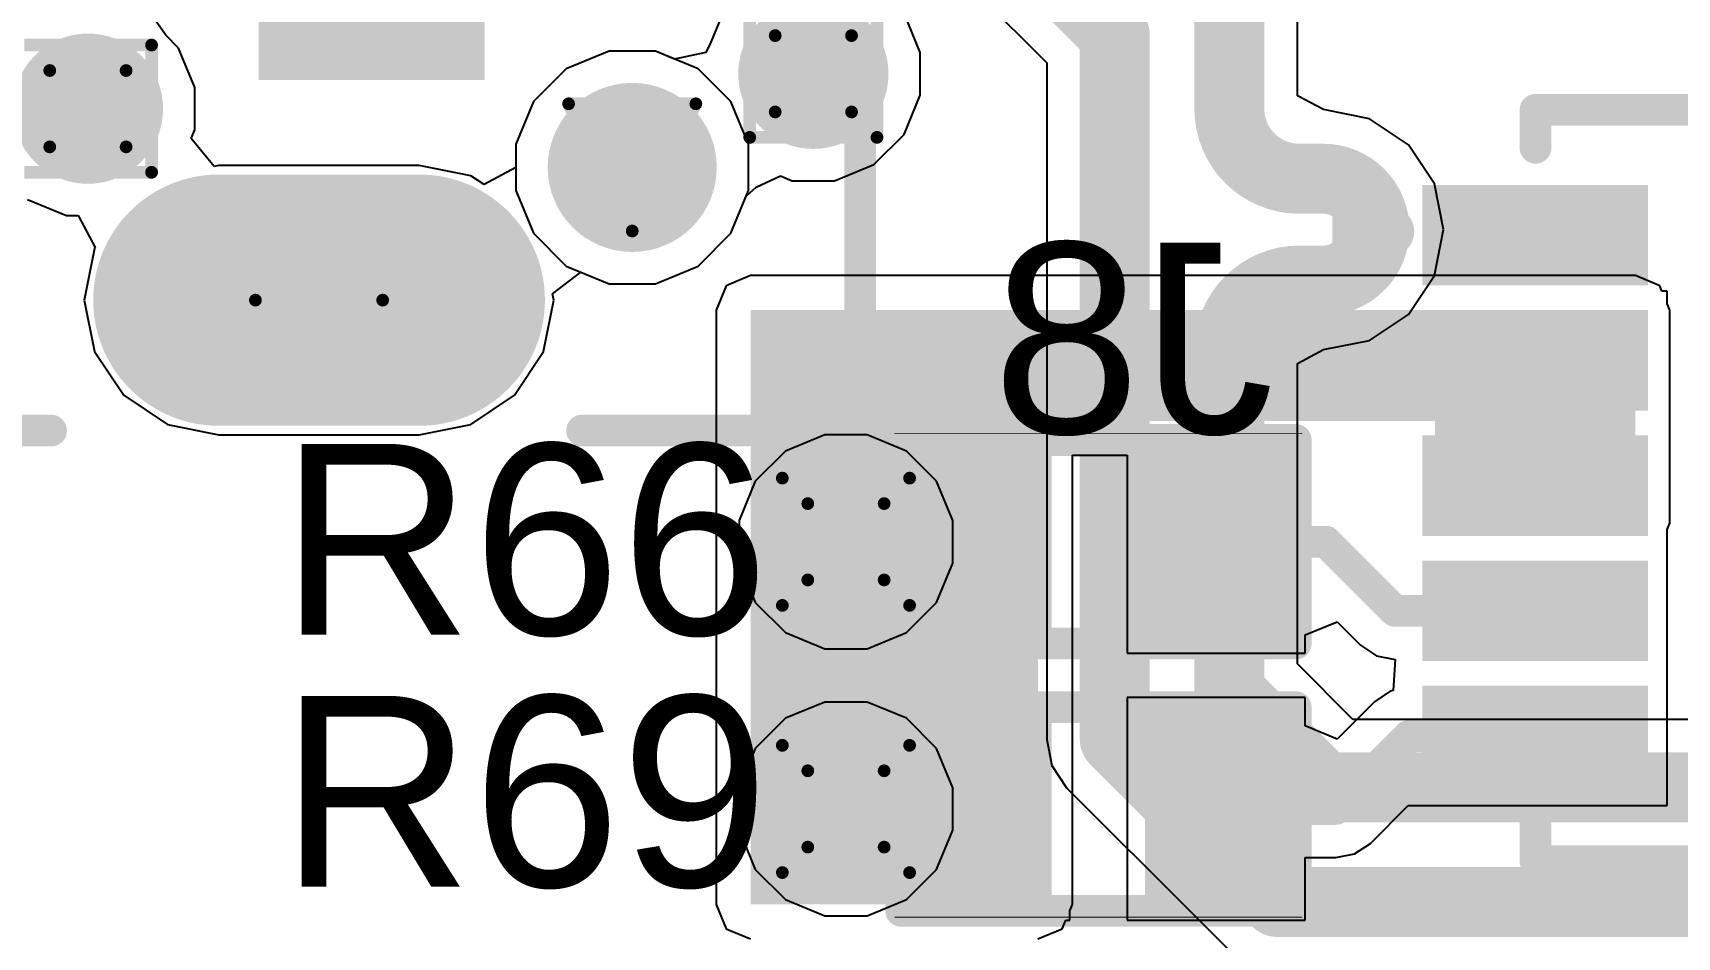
# Model space of a CAD drawing. Header units: inches. Extents: x -22 to 5433, y -13 to 5447.
# Drawn here: x -15.4 to -8.84, y 0.97 to 4.58 of the extents above; entities that cross this region are included whole.
import ezdxf

# ---------------------------------------------------------------- set-up
doc = ezdxf.new("R2010")
doc.units = ezdxf.units.IN
for name, color, linetype in [('Bottom Layer', 5, 'Continuous'), ('Bottom Overlay', 54, 'Continuous'), ('Bottom Paste', 16, 'Continuous'), ('Bottom Solder', 6, 'Continuous'), ('Drill Drawing', 1, 'Continuous'), ('Ground', 16, 'Continuous'), ('Multi-Layer', 9, 'Continuous'), ('Pad Holes', 156, 'Continuous'), ('Power', 76, 'Continuous'), ('Top Layer', 1, 'Continuous'), ('Top Overlay', 2, 'Continuous'), ('Top Paste', 8, 'Continuous'), ('Top Solder', 216, 'Continuous'), ('Via Holes', 16, 'Continuous')]:
    doc.layers.add(name, color=color, linetype=linetype)
doc.styles.add('Arial', font='', dxfattribs={"height": 0.2})
doc.styles.get('Arial').set_extended_font_data('Arial')

msp = doc.modelspace()

# ---------------------------------------------------------------- hatches: boundary and pattern name
at = {"layer": 'Bottom Layer'}
msp.add_hatch(color=5, dxfattribs=at).paths.add_polyline_path([(-14.39840021, 4.79707702), (-13.69839907, 4.79707702), (-13.69839907, 4.49707762), (-14.39840021, 4.49707762)])
h = msp.add_hatch(color=5, dxfattribs=at)
edge = h.paths.add_edge_path()
edge.add_arc((-12.28529674, 4.42087762), 0.2999994, 0, 360)
h = msp.add_hatch(color=5, dxfattribs=at)
edge = h.paths.add_edge_path()
edge.add_arc((-15.18104406, 4.28151798), 0.2999994, 0, 360)
h = msp.add_hatch(color=5, dxfattribs=at)
edge = h.paths.add_edge_path()
edge.add_arc((-14.65839969, 3.51707704), 0.3999992, 90, 270)
edge.add_line((-14.65839969, 3.11707784), (-13.85839875, 3.11707784))
edge.add_arc((-13.85839875, 3.51707704), 0.3999992, 270, 450)
edge.add_line((-13.85839875, 3.91707624), (-14.65839969, 3.91707624))
h = msp.add_hatch(color=5, dxfattribs=at)
edge = h.paths.add_edge_path()
edge.add_arc((-12.1551319, 2.55246886), 0.2999994, 0, 360)
h = msp.add_hatch(color=5, dxfattribs=at)
edge = h.paths.add_edge_path()
edge.add_arc((-12.1551319, 1.48566886), 0.2999994, 0, 360)
at = {"layer": 'Bottom Paste'}
msp.add_hatch(color=16, dxfattribs=at).paths.add_polyline_path([(-14.39840021, 4.79707702), (-13.69839907, 4.79707702), (-13.69839907, 4.49707762), (-14.39840021, 4.49707762)])
at = {"layer": 'Bottom Solder'}
msp.add_hatch(color=6, dxfattribs=at).paths.add_polyline_path([(-14.50000021, 4.89867702), (-13.59679907, 4.89867702), (-13.59679907, 4.395477619999999), (-14.50000021, 4.395477619999999)])
h = msp.add_hatch(color=6, dxfattribs=at)
edge = h.paths.add_edge_path()
edge.add_arc((-13.00839918, 4.04707598), 0.1016, 0, 360)
h = msp.add_hatch(color=6, dxfattribs=at)
edge = h.paths.add_edge_path()
edge.add_arc((-14.65839969, 3.51707704), 0.5015992, 90, 270)
edge.add_line((-14.65839969, 3.01547784), (-13.85839875, 3.01547784))
edge.add_arc((-13.85839875, 3.51707704), 0.5015992, 270, 450)
edge.add_line((-13.85839875, 4.01867624), (-14.65839969, 4.01867624))
at = {"layer": 'Ground'}
h = msp.add_hatch(color=16, dxfattribs=at)
edge = h.paths.add_edge_path()
edge.add_arc((-12.28529674, 4.42087762), 0.2999994, 0, 360)
h = msp.add_hatch(color=16, dxfattribs=at)
edge = h.paths.add_edge_path()
edge.add_arc((-15.18104406, 4.28151798), 0.2999994, 0, 360)
h = msp.add_hatch(color=16, dxfattribs=at)
edge = h.paths.add_edge_path()
edge.add_arc((-14.65839969, 3.51707704), 0.3999992, 90, 270)
edge.add_line((-14.65839969, 3.11707784), (-13.85839875, 3.11707784))
edge.add_arc((-13.85839875, 3.51707704), 0.3999992, 270, 450)
edge.add_line((-13.85839875, 3.91707624), (-14.65839969, 3.91707624))
h = msp.add_hatch(color=16, dxfattribs=at)
edge = h.paths.add_edge_path()
edge.add_arc((-12.1551319, 2.55246886), 0.2999994, 0, 360)
h = msp.add_hatch(color=16, dxfattribs=at)
edge = h.paths.add_edge_path()
edge.add_arc((-12.1551319, 1.48566886), 0.2999994, 0, 360)
at = {"layer": 'Multi-Layer'}
h = msp.add_hatch(color=9, dxfattribs=at)
edge = h.paths.add_edge_path()
edge.add_arc((-14.65839969, 3.51707704), 0.3999992, 90, 270)
edge.add_line((-14.65839969, 3.11707784), (-13.85839875, 3.11707784))
edge.add_arc((-13.85839875, 3.51707704), 0.3999992, 270, 450)
edge.add_line((-13.85839875, 3.91707624), (-14.65839969, 3.91707624))
at = {"layer": 'Pad Holes'}
h = msp.add_hatch(color=7, dxfattribs=at)
edge = h.paths.add_edge_path()
edge.add_arc((-13.00839918, 4.04707598), 0.33749996, 0, 360)
h = msp.add_hatch(color=7, dxfattribs=at)
edge = h.paths.add_edge_path()
edge.add_arc((-14.55839989, 3.51707704), 0.2499995, 90, 270)
edge.add_line((-14.55839989, 3.26707754), (-13.95839855, 3.26707754))
edge.add_arc((-13.95839855, 3.51707704), 0.2499995, 270, 450)
edge.add_line((-13.95839855, 3.76707654), (-14.55839989, 3.76707654))
at = {"layer": 'Power'}
h = msp.add_hatch(color=76, dxfattribs=at)
edge = h.paths.add_edge_path()
edge.add_arc((-12.28529674, 4.42087762), 0.2999994, 0, 360)
h = msp.add_hatch(color=76, dxfattribs=at)
edge = h.paths.add_edge_path()
edge.add_arc((-15.18104406, 4.28151798), 0.2999994, 0, 360)
h = msp.add_hatch(color=76, dxfattribs=at)
edge = h.paths.add_edge_path()
edge.add_arc((-14.65839969, 3.51707704), 0.3999992, 90, 270)
edge.add_line((-14.65839969, 3.11707784), (-13.85839875, 3.11707784))
edge.add_arc((-13.85839875, 3.51707704), 0.3999992, 270, 450)
edge.add_line((-13.85839875, 3.91707624), (-14.65839969, 3.91707624))
h = msp.add_hatch(color=76, dxfattribs=at)
edge = h.paths.add_edge_path()
edge.add_arc((-12.1551319, 2.55246886), 0.2999994, 0, 360)
h = msp.add_hatch(color=76, dxfattribs=at)
edge = h.paths.add_edge_path()
edge.add_arc((-12.1551319, 1.48566886), 0.2999994, 0, 360)
at = {"layer": 'Top Layer'}
h = msp.add_hatch(color=1, dxfattribs=at)
edge = h.paths.add_edge_path()
edge.add_arc((-12.28529674, 4.42087762), 0.2999994, 0, 360)
h = msp.add_hatch(color=1, dxfattribs=at)
edge = h.paths.add_edge_path()
edge.add_arc((-15.18104406, 4.28151798), 0.2999994, 0, 360)
h = msp.add_hatch(color=1, dxfattribs=at)
edge = h.paths.add_edge_path()
edge.add_arc((-14.65839969, 3.51707704), 0.3999992, 90, 270)
edge.add_line((-14.65839969, 3.11707784), (-13.85839875, 3.11707784))
edge.add_arc((-13.85839875, 3.51707704), 0.3999992, 270, 450)
edge.add_line((-13.85839875, 3.91707624), (-14.65839969, 3.91707624))
for points in [[(-9.803879299999998, 3.92647932), (-9.0038809, 3.92647932), (-9.0038809, 3.62647992), (-9.803879299999998, 3.62647992)], [(-12.5361319, 1.10466886), (-11.3886869, 1.10466886), (-11.3886869, 3.47740478), (-12.5361319, 3.47740478)], [(-11.8458869, 3.03506886), (-9.0038809, 3.03506886), (-9.0038809, 3.47740478), (-11.8458869, 3.47740478)], [(-9.803879299999998, 2.62648192), (-9.0038809, 2.62648192), (-9.0038809, 3.42660732), (-9.803879299999998, 3.42660732)], [(-9.803879299999998, 3.42660732), (-9.0038809, 3.42660732), (-9.0038809, 3.12660792), (-9.803879299999998, 3.12660792)], [(-9.803879299999998, 2.92648132), (-9.0038809, 2.92648132), (-9.0038809, 2.62648192), (-9.803879299999998, 2.62648192)], [(-11.3886869, 2.86996886), (-11.3886869, 2.23496886), (-11.8458869, 2.23496886), (-11.8458869, 2.86996886)], [(-10.4488869, 2.86996886), (-10.4488869, 2.23496886), (-10.9060869, 2.23496886), (-10.9060869, 2.86996886)], [(-9.803879299999998, 2.42660932), (-9.0038809, 2.42660932), (-9.0038809, 2.12660992), (-9.803879299999998, 2.12660992)], [(-9.803879299999998, 1.92648332), (-9.0038809, 1.92648332), (-9.0038809, 1.62648392), (-9.803879299999998, 1.62648392)], [(-11.8458869, 1.16816886), (-11.8458869, 1.80316886), (-11.3886869, 1.80316886), (-11.3886869, 1.16816886)], [(-10.9060869, 1.16816886), (-10.9060869, 1.80316886), (-10.4488869, 1.80316886), (-10.4488869, 1.16816886)]]:
    msp.add_hatch(color=1, dxfattribs=at).paths.add_polyline_path(points)
h = msp.add_hatch(color=1, dxfattribs=at)
edge = h.paths.add_edge_path()
edge.add_arc((-12.1551319, 2.55246886), 0.2999994, 0, 360)
h = msp.add_hatch(color=1, dxfattribs=at)
edge = h.paths.add_edge_path()
edge.add_arc((-12.1551319, 1.48566886), 0.2999994, 0, 360)
at = {"layer": 'Top Paste'}
for points in [[(-9.803879299999998, 3.92647932), (-9.0038809, 3.92647932), (-9.0038809, 3.62647992), (-9.803879299999998, 3.62647992)], [(-9.803879299999998, 3.42660732), (-9.0038809, 3.42660732), (-9.0038809, 3.12660792), (-9.803879299999998, 3.12660792)], [(-9.803879299999998, 2.92648132), (-9.0038809, 2.92648132), (-9.0038809, 2.62648192), (-9.803879299999998, 2.62648192)], [(-11.3886869, 2.86996886), (-11.3886869, 2.23496886), (-11.8458869, 2.23496886), (-11.8458869, 2.86996886)], [(-10.4488869, 2.86996886), (-10.4488869, 2.23496886), (-10.9060869, 2.23496886), (-10.9060869, 2.86996886)], [(-9.803879299999998, 2.42660932), (-9.0038809, 2.42660932), (-9.0038809, 2.12660992), (-9.803879299999998, 2.12660992)], [(-9.803879299999998, 1.92648332), (-9.0038809, 1.92648332), (-9.0038809, 1.62648392), (-9.803879299999998, 1.62648392)], [(-11.8458869, 1.16816886), (-11.8458869, 1.80316886), (-11.3886869, 1.80316886), (-11.3886869, 1.16816886)], [(-10.9060869, 1.16816886), (-10.9060869, 1.80316886), (-10.4488869, 1.80316886), (-10.4488869, 1.16816886)]]:
    msp.add_hatch(color=8, dxfattribs=at).paths.add_polyline_path(points)
at = {"layer": 'Top Solder'}
h = msp.add_hatch(color=216, dxfattribs=at)
edge = h.paths.add_edge_path()
edge.add_arc((-13.00839918, 4.04707598), 0.1016, 0, 360)
h = msp.add_hatch(color=216, dxfattribs=at)
edge = h.paths.add_edge_path()
edge.add_arc((-14.65839969, 3.51707704), 0.5015992, 90, 270)
edge.add_line((-14.65839969, 3.01547784), (-13.85839875, 3.01547784))
edge.add_arc((-13.85839875, 3.51707704), 0.5015992, 270, 450)
edge.add_line((-13.85839875, 4.01867624), (-14.65839969, 4.01867624))
for points in [[(-9.854679299999999, 3.97727932), (-8.9530809, 3.97727932), (-8.9530809, 3.57567992), (-9.854679299999999, 3.57567992)], [(-9.854679299999999, 3.47740732), (-8.9530809, 3.47740732), (-8.9530809, 3.07580792), (-9.854679299999999, 3.07580792)], [(-9.854679299999999, 2.97728132), (-8.9530809, 2.97728132), (-8.9530809, 2.57568192), (-9.854679299999999, 2.57568192)], [(-11.33368574, 2.92497002), (-11.33368574, 2.1799677), (-11.90088806, 2.1799677), (-11.90088806, 2.92497002)], [(-10.39388574, 2.92497002), (-10.39388574, 2.1799677), (-10.96108806, 2.1799677), (-10.96108806, 2.92497002)], [(-9.854679299999999, 2.47740932), (-8.9530809, 2.47740932), (-8.9530809, 2.07580992), (-9.854679299999999, 2.07580992)], [(-9.854679299999999, 1.97728332), (-8.9530809, 1.97728332), (-8.9530809, 1.57568392), (-9.854679299999999, 1.57568392)], [(-11.90088806, 1.1131677), (-11.90088806, 1.85817002), (-11.33368574, 1.85817002), (-11.33368574, 1.1131677)], [(-10.96108806, 1.1131677), (-10.96108806, 1.85817002), (-10.39388574, 1.85817002), (-10.39388574, 1.1131677)]]:
    msp.add_hatch(color=216, dxfattribs=at).paths.add_polyline_path(points)
at = {"layer": 'Via Holes'}
h = msp.add_hatch(color=7, dxfattribs=at)
edge = h.paths.add_edge_path()
edge.add_arc((-12.28529674, 4.42087762), 0.1499997, 0, 360)
h = msp.add_hatch(color=7, dxfattribs=at)
edge = h.paths.add_edge_path()
edge.add_arc((-15.18104406, 4.28151798), 0.1499997, 0, 360)
h = msp.add_hatch(color=7, dxfattribs=at)
edge = h.paths.add_edge_path()
edge.add_arc((-12.1551319, 2.55246886), 0.1499997, 0, 360)
h = msp.add_hatch(color=7, dxfattribs=at)
edge = h.paths.add_edge_path()
edge.add_arc((-12.1551319, 1.48566886), 0.1499997, 0, 360)

# ---------------------------------------------------------------- linework, layer by layer
at = {"layer": 'Bottom Layer'}
for p, q in [((-12.00983882, 5.120076119999999), (-11.35385588, 4.46409318)), ((-10.35280632, 4.333311119999999), (-10.35280632, 4.766094099999999)), ((-13.10079422, 4.51157594), (-13.27151778, 4.440859799999999)), ((-12.91600414, 4.51157594), (-13.10079422, 4.51157594)), ((-12.74528058, 4.440859799999999), (-12.91600414, 4.51157594)), ((-11.35385588, 4.46409318), (-11.35385588, 1.76285906)), ((-13.27151778, 4.440859799999999), (-13.402183, 4.31019458)), ((-12.61461536, 4.31019458), (-12.74528058, 4.440859799999999)), ((-10.2488492, 4.27767496), (-10.35280632, 4.333311119999999)), ((-13.402183, 4.31019458), (-13.47289914, 4.13947102)), ((-12.54389922, 4.13947102), (-12.61461536, 4.31019458)), ((-10.2488492, 4.277672419999999), (-10.2488492, 4.27767496)), ((-10.06550692, 4.2412031), (-10.2488492, 4.277672419999999)), ((-9.91007416, 4.13734504), (-10.06550692, 4.2412031)), ((-13.47289914, 4.13947102), (-13.47289914, 3.95468094)), ((-12.54389922, 3.95468094), (-12.54389922, 4.13947102)), ((-9.8062161, 3.98191228), (-9.91007416, 4.13734504)), ((-13.47289914, 3.95468094), (-13.402183, 3.783957379999999)), ((-12.61461536, 3.783957379999999), (-12.54389922, 3.95468094)), ((-9.76974678, 3.79856746), (-9.8062161, 3.98191228)), ((-13.402183, 3.783957379999999), (-13.27151778, 3.65329216)), ((-12.74528058, 3.65329216), (-12.61461536, 3.783957379999999)), ((-9.8062161, 3.61522264), (-9.76974678, 3.79856746)), ((-13.27151778, 3.65329216), (-13.10079422, 3.58257602)), ((-12.91600414, 3.58257602), (-12.74528058, 3.65329216)), ((-9.91007416, 3.45978988), (-9.8062161, 3.61522264)), ((-13.10079422, 3.58257602), (-12.91600414, 3.58257602)), ((-10.06550692, 3.35593182), (-9.91007416, 3.45978988)), ((-10.2488492, 3.3194625), (-10.06550692, 3.35593182)), ((-10.35280632, 3.2638238), (-10.2488492, 3.31945996)), ((-10.2488492, 3.31945996), (-10.2488492, 3.3194625)), ((-10.35280632, 2.06487522), (-10.35280632, 3.2638238)), ((-12.24006696, 2.97946826), (-12.39700594, 2.9144595)), ((-12.07019684, 2.97946826), (-12.24006696, 2.97946826)), ((-11.91325786, 2.9144595), (-12.07019684, 2.97946826)), ((-12.39700594, 2.9144595), (-12.51712254, 2.7943429)), ((-11.79314126, 2.7943429), (-11.91325786, 2.9144595)), ((-12.51712254, 2.7943429), (-12.5821313, 2.63740392)), ((-11.7281325, 2.63740392), (-11.79314126, 2.7943429)), ((-12.5821313, 2.63740392), (-12.5821313, 2.4675338)), ((-11.7281325, 2.4675338), (-11.7281325, 2.63740392)), ((-12.5821313, 2.4675338), (-12.51712254, 2.31059482)), ((-11.79314126, 2.31059482), (-11.7281325, 2.4675338)), ((-12.51712254, 2.31059482), (-12.39700594, 2.19047822)), ((-11.91325786, 2.19047822), (-11.79314126, 2.31059482)), ((-12.39700594, 2.19047822), (-12.24006696, 2.12546946)), ((-12.07019684, 2.12546946), (-11.91325786, 2.19047822)), ((-12.24006696, 2.12546946), (-12.07019684, 2.12546946)), ((-10.13130816, 1.84337706), (-10.35280632, 2.06487522)), ((-12.24006696, 1.91266826), (-12.39700594, 1.8476595)), ((-12.07019684, 1.91266826), (-12.24006696, 1.91266826)), ((-11.91325786, 1.8476595), (-12.07019684, 1.91266826)), ((-12.39700594, 1.8476595), (-12.51712254, 1.7275429)), ((-11.79314126, 1.7275429), (-11.91325786, 1.8476595)), ((-8.5663024, 1.84337706), (-10.13130816, 1.84337706)), ((-12.51712254, 1.7275429), (-12.5821313, 1.57060392)), ((-11.7281325, 1.57060392), (-11.79314126, 1.7275429)), ((-11.35385588, 1.76285906), (-11.33315742, 1.6587978)), ((-11.33315742, 1.6587978), (-11.27421164, 1.57057852)), ((-12.5821313, 1.57060392), (-12.5821313, 1.4007338)), ((-11.7281325, 1.4007338), (-11.7281325, 1.57060392)), ((-11.27421164, 1.57057852), (-10.75952128, 1.0558907)), ((-12.5821313, 1.4007338), (-12.51712254, 1.24379482)), ((-11.79314126, 1.24379482), (-11.7281325, 1.4007338)), ((-12.51712254, 1.24379482), (-12.39700594, 1.12367822)), ((-11.91325786, 1.12367822), (-11.79314126, 1.24379482)), ((-12.39700594, 1.12367822), (-12.24006696, 1.05866946)), ((-12.07019684, 1.05866946), (-11.91325786, 1.12367822)), ((-12.24006696, 1.05866946), (-12.07019684, 1.05866946)), ((-10.75952128, 1.0558907), (-10.7595162, 1.05588308)), ((-10.7595162, 1.05588308), (-10.75950858, 1.055878)), ((-10.75950858, 1.055878), (-10.62560232, 0.9219717399999999))]:
    msp.add_line(p, q, dxfattribs=at)
for points in [[(-11.90227744, 5.39707582, 0.2794, 0.2794, 0), (-11.0819311, 4.576729479999999, 0.2794, 0.2794, 0)], [(-10.6247311, 4.420880159999999, 0.2794, 0.2794, 0), (-10.6247311, 4.7661068, 0.2794, 0.2794, 0)], [(-11.0819311, 1.76285906, 0.2794, 0.2794, 0), (-11.0819311, 4.576729479999999, 0.2794, 0.2794, 0)], [(-10.6247311, 4.28116746, 0.2794, 0.2794, 0), (-10.6247311, 4.420880159999999, 0.2794, 0.2794, 0)], [(-10.3453311, 4.00176746, 0.2794, 0.2794, -0.4142135623730951), (-10.6247311, 4.28116746, 0.2794, 0.2794, 0)], [(-10.3453311, 4.00176746, 0.2794, 0.2794, 0), (-10.24885174, 4.00176746, 0.2794, 0.2794, 0)], [(-10.24885174, 4.00176746, 0.2794, 0.2794, -0.9999999999999999), (-10.24885174, 3.59536746, 0.2794, 0.2794, 0)], [(-10.6247311, 3.31596746, 0.2794, 0.2794, -0.4142135623730951), (-10.3453311, 3.59536746, 0.2794, 0.2794, 0)], [(-10.3453311, 3.59536746, 0.2794, 0.2794, 0), (-10.24885174, 3.59536746, 0.2794, 0.2794, 0)], [(-10.6247311, 1.95223892, 0.2794, 0.2794, 0), (-10.6247311, 3.31596746, 0.2794, 0.2794, 0)], [(-10.6247311, 1.95223892, 0.2794, 0.2794, 0), (-10.35380708, 1.6813149, 0.2794, 0.2794, 0)], [(-11.0819311, 1.76285906, 0.2794, 0.2794, 0), (-10.56723566, 1.24816362, 0.2794, 0.2794, 0)], [(-10.35380708, 1.6813149, 0.2794, 0.2794, 0), (-10.24394446, 1.57145228, 0.2794, 0.2794, 0)], [(-10.24394446, 1.57145228, 0.2794, 0.2794, 0), (-9.662718799999999, 1.57145228, 0.2794, 0.2794, 0)], [(-9.662718799999999, 1.57145228, 0.2794, 0.2794, 0), (-8.5663024, 1.57145228, 0.2794, 0.2794, 0)], [(-10.56723566, 1.24816362, 0.2794, 0.2794, 0), (-10.56723312, 1.24816362, 0.2794, 0.2794, 0)], [(-10.56723312, 1.24816362, 0.2794, 0.2794, 0), (-10.43332178, 1.11425228, 0.2794, 0.2794, 0)], [(-10.43332178, 1.11425228, 0.2794, 0.2794, 0), (-9.662718799999999, 1.11425228, 0.2794, 0.2794, 0)], [(-9.662718799999999, 1.11425228, 0.2794, 0.2794, 0), (-8.5663024, 1.11425228, 0.2794, 0.2794, 0)]]:
    msp.add_lwpolyline(points, format="xyseb", dxfattribs=at)
for points in [[(-11.1517811, 4.576729479999999, 0.1397, 0.1397, 1), (-11.0120811, 4.576729479999999, 0.1397, 0.1397, 1)], [(-11.1517811, 4.576729479999999, 0.1397, 0.1397, 1), (-11.0120811, 4.576729479999999, 0.1397, 0.1397, 1)], [(-10.6945811, 4.420880159999999, 0.1397, 0.1397, 1), (-10.5548811, 4.420880159999999, 0.1397, 0.1397, 1)], [(-10.6945811, 4.420880159999999, 0.1397, 0.1397, 1), (-10.5548811, 4.420880159999999, 0.1397, 0.1397, 1)], [(-10.6945811, 4.28116746, 0.1397, 0.1397, 1), (-10.5548811, 4.28116746, 0.1397, 0.1397, 1)], [(-10.6945811, 4.28116746, 0.1397, 0.1397, 1), (-10.5548811, 4.28116746, 0.1397, 0.1397, 1)], [(-10.4151811, 4.00176746, 0.1397, 0.1397, 1), (-10.2754811, 4.00176746, 0.1397, 0.1397, 1)], [(-10.4151811, 4.00176746, 0.1397, 0.1397, 1), (-10.2754811, 4.00176746, 0.1397, 0.1397, 1)], [(-10.31870174, 4.00176746, 0.1397, 0.1397, 1), (-10.17900174, 4.00176746, 0.1397, 0.1397, 1)], [(-10.31870174, 4.00176746, 0.1397, 0.1397, 1), (-10.17900174, 4.00176746, 0.1397, 0.1397, 1)], [(-10.4151811, 3.59536746, 0.1397, 0.1397, 1), (-10.2754811, 3.59536746, 0.1397, 0.1397, 1)], [(-10.4151811, 3.59536746, 0.1397, 0.1397, 1), (-10.2754811, 3.59536746, 0.1397, 0.1397, 1)], [(-10.31870174, 3.59536746, 0.1397, 0.1397, 1), (-10.17900174, 3.59536746, 0.1397, 0.1397, 1)], [(-10.31870174, 3.59536746, 0.1397, 0.1397, 1), (-10.17900174, 3.59536746, 0.1397, 0.1397, 1)], [(-10.6945811, 3.31596746, 0.1397, 0.1397, 1), (-10.5548811, 3.31596746, 0.1397, 0.1397, 1)], [(-10.6945811, 3.31596746, 0.1397, 0.1397, 1), (-10.5548811, 3.31596746, 0.1397, 0.1397, 1)], [(-10.6945811, 1.95223892, 0.1397, 0.1397, 1), (-10.5548811, 1.95223892, 0.1397, 0.1397, 1)], [(-10.6945811, 1.95223892, 0.1397, 0.1397, 1), (-10.5548811, 1.95223892, 0.1397, 0.1397, 1)], [(-11.1517811, 1.76285906, 0.1397, 0.1397, 1), (-11.0120811, 1.76285906, 0.1397, 0.1397, 1)], [(-11.1517811, 1.76285906, 0.1397, 0.1397, 1), (-11.0120811, 1.76285906, 0.1397, 0.1397, 1)], [(-10.42365708, 1.6813149, 0.1397, 0.1397, 1), (-10.28395708, 1.6813149, 0.1397, 0.1397, 1)], [(-10.42365708, 1.6813149, 0.1397, 0.1397, 1), (-10.28395708, 1.6813149, 0.1397, 0.1397, 1)], [(-10.31379446, 1.57145228, 0.1397, 0.1397, 1), (-10.17409446, 1.57145228, 0.1397, 0.1397, 1)], [(-10.31379446, 1.57145228, 0.1397, 0.1397, 1), (-10.17409446, 1.57145228, 0.1397, 0.1397, 1)], [(-9.7325688, 1.57145228, 0.1397, 0.1397, 1), (-9.5928688, 1.57145228, 0.1397, 0.1397, 1)], [(-9.7325688, 1.57145228, 0.1397, 0.1397, 1), (-9.5928688, 1.57145228, 0.1397, 0.1397, 1)], [(-10.63708566, 1.24816362, 0.1397, 0.1397, 1), (-10.49738566, 1.24816362, 0.1397, 0.1397, 1)], [(-10.63708566, 1.24816362, 0.1397, 0.1397, 1), (-10.49738566, 1.24816362, 0.1397, 0.1397, 1)], [(-10.63708312, 1.24816362, 0.1397, 0.1397, 1), (-10.49738312, 1.24816362, 0.1397, 0.1397, 1)], [(-10.63708312, 1.24816362, 0.1397, 0.1397, 1), (-10.49738312, 1.24816362, 0.1397, 0.1397, 1)], [(-10.50317178, 1.11425228, 0.1397, 0.1397, 1), (-10.36347178, 1.11425228, 0.1397, 0.1397, 1)], [(-10.50317178, 1.11425228, 0.1397, 0.1397, 1), (-10.36347178, 1.11425228, 0.1397, 0.1397, 1)], [(-9.7325688, 1.11425228, 0.1397, 0.1397, 1), (-9.5928688, 1.11425228, 0.1397, 0.1397, 1)], [(-9.7325688, 1.11425228, 0.1397, 0.1397, 1), (-9.5928688, 1.11425228, 0.1397, 0.1397, 1)]]:
    msp.add_lwpolyline(points, format="xyseb", close=True, dxfattribs=at)
at = {"layer": 'Bottom Overlay'}
for points in [[(-12.09839846, 2.99627544, 0.127, 0.127, 0), (-12.09839846, 4.366275239999999, 0.127, 0.127, 0)], [(-19.07839974, 2.99627544, 0.127, 0.127, 0), (-15.32839962, 2.99627544, 0.127, 0.127, 0)], [(-13.20839878, 2.99627544, 0.127, 0.127, 0), (-12.09839846, 2.99627544, 0.127, 0.127, 0)]]:
    msp.add_lwpolyline(points, format="xyseb", dxfattribs=at)
for points in [[(-12.13014846, 4.366275239999999, 0.0635, 0.0635, 1), (-12.06664846, 4.366275239999999, 0.0635, 0.0635, 1)], [(-15.36014962, 2.99627544, 0.0635, 0.0635, 1), (-15.29664962, 2.99627544, 0.0635, 0.0635, 1)], [(-13.24014878, 2.99627544, 0.0635, 0.0635, 1), (-13.17664878, 2.99627544, 0.0635, 0.0635, 1)], [(-12.13014846, 2.99627544, 0.0635, 0.0635, 1), (-12.06664846, 2.99627544, 0.0635, 0.0635, 1)], [(-12.13014846, 2.99627544, 0.0635, 0.0635, 1), (-12.06664846, 2.99627544, 0.0635, 0.0635, 1)]]:
    msp.add_lwpolyline(points, format="xyseb", close=True, dxfattribs=at)
at = {"layer": 'Drill Drawing'}
for points in [[(-12.53929674, 4.16687762, 0.0508, 0.0508, 0), (-12.53929674, 4.67487762, 0.0508, 0.0508, 0)], [(-12.03129674, 4.16687762, 0.0508, 0.0508, 0), (-12.03129674, 4.67487762, 0.0508, 0.0508, 0)], [(-12.43769674, 4.57327762, 0.0508, 0.0508, 0), (-12.13289674, 4.57327762, 0.0508, 0.0508, 0)], [(-12.43769674, 4.268477620000001, 0.0508, 0.0508, 0), (-12.43769674, 4.57327762, 0.0508, 0.0508, 0)], [(-12.13289674, 4.268477620000001, 0.0508, 0.0508, 0), (-12.13289674, 4.57327762, 0.0508, 0.0508, 0)], [(-15.43504406, 4.53551798, 0.0508, 0.0508, 0), (-14.92704406, 4.53551798, 0.0508, 0.0508, 0)], [(-14.92704406, 4.02751798, 0.0508, 0.0508, 0), (-14.92704406, 4.53551798, 0.0508, 0.0508, 0)], [(-15.33344406, 4.433917979999999, 0.0508, 0.0508, 0), (-15.02864406, 4.433917979999999, 0.0508, 0.0508, 0)], [(-15.33344406, 4.12911798, 0.0508, 0.0508, 0), (-15.33344406, 4.433917979999999, 0.0508, 0.0508, 0)], [(-15.02864406, 4.12911798, 0.0508, 0.0508, 0), (-15.02864406, 4.433917979999999, 0.0508, 0.0508, 0)], [(-13.26239918, 4.30107598, 0.0508, 0.0508, 0), (-12.75439918, 4.30107598, 0.0508, 0.0508, 0)], [(-13.26239918, 4.30107598, 0.0508, 0.0508, 0), (-13.00839918, 3.79307598, 0.0508, 0.0508, 0)], [(-13.00839918, 3.79307598, 0.0508, 0.0508, 0), (-12.75439918, 4.30107598, 0.0508, 0.0508, 0)], [(-12.43769674, 4.268477620000001, 0.0508, 0.0508, 0), (-12.13289674, 4.268477620000001, 0.0508, 0.0508, 0)], [(-15.33344406, 4.12911798, 0.0508, 0.0508, 0), (-15.02864406, 4.12911798, 0.0508, 0.0508, 0)], [(-12.53929674, 4.16687762, 0.0508, 0.0508, 0), (-12.03129674, 4.16687762, 0.0508, 0.0508, 0)], [(-15.43504406, 4.02751798, 0.0508, 0.0508, 0), (-14.92704406, 4.02751798, 0.0508, 0.0508, 0)], [(-12.4091319, 2.80646886, 0.0508, 0.0508, 0), (-11.9011319, 2.80646886, 0.0508, 0.0508, 0)], [(-12.4091319, 2.29846886, 0.0508, 0.0508, 0), (-12.4091319, 2.80646886, 0.0508, 0.0508, 0)], [(-11.9011319, 2.29846886, 0.0508, 0.0508, 0), (-11.9011319, 2.80646886, 0.0508, 0.0508, 0)], [(-12.3075319, 2.70486886, 0.0508, 0.0508, 0), (-12.0027319, 2.70486886, 0.0508, 0.0508, 0)], [(-12.3075319, 2.40006886, 0.0508, 0.0508, 0), (-12.3075319, 2.70486886, 0.0508, 0.0508, 0)], [(-12.0027319, 2.40006886, 0.0508, 0.0508, 0), (-12.0027319, 2.70486886, 0.0508, 0.0508, 0)], [(-12.3075319, 2.40006886, 0.0508, 0.0508, 0), (-12.0027319, 2.40006886, 0.0508, 0.0508, 0)], [(-12.4091319, 2.29846886, 0.0508, 0.0508, 0), (-11.9011319, 2.29846886, 0.0508, 0.0508, 0)], [(-12.4091319, 1.73966886, 0.0508, 0.0508, 0), (-11.9011319, 1.73966886, 0.0508, 0.0508, 0)], [(-12.4091319, 1.23166886, 0.0508, 0.0508, 0), (-12.4091319, 1.73966886, 0.0508, 0.0508, 0)], [(-11.9011319, 1.23166886, 0.0508, 0.0508, 0), (-11.9011319, 1.73966886, 0.0508, 0.0508, 0)], [(-12.3075319, 1.63806886, 0.0508, 0.0508, 0), (-12.0027319, 1.63806886, 0.0508, 0.0508, 0)], [(-12.3075319, 1.33326886, 0.0508, 0.0508, 0), (-12.3075319, 1.63806886, 0.0508, 0.0508, 0)], [(-12.0027319, 1.33326886, 0.0508, 0.0508, 0), (-12.0027319, 1.63806886, 0.0508, 0.0508, 0)], [(-12.3075319, 1.33326886, 0.0508, 0.0508, 0), (-12.0027319, 1.33326886, 0.0508, 0.0508, 0)], [(-12.4091319, 1.23166886, 0.0508, 0.0508, 0), (-11.9011319, 1.23166886, 0.0508, 0.0508, 0)]]:
    msp.add_lwpolyline(points, format="xyseb", dxfattribs=at)
for points in [[(-12.45039674, 4.57327762, 0.0254, 0.0254, 1), (-12.42499674, 4.57327762, 0.0254, 0.0254, 1)], [(-12.45039674, 4.57327762, 0.0254, 0.0254, 1), (-12.42499674, 4.57327762, 0.0254, 0.0254, 1)], [(-12.14559674, 4.57327762, 0.0254, 0.0254, 1), (-12.12019674, 4.57327762, 0.0254, 0.0254, 1)], [(-12.14559674, 4.57327762, 0.0254, 0.0254, 1), (-12.12019674, 4.57327762, 0.0254, 0.0254, 1)], [(-14.93974406, 4.53551798, 0.0254, 0.0254, 1), (-14.91434406, 4.53551798, 0.0254, 0.0254, 1)], [(-14.93974406, 4.53551798, 0.0254, 0.0254, 1), (-14.91434406, 4.53551798, 0.0254, 0.0254, 1)], [(-15.34614406, 4.433917979999999, 0.0254, 0.0254, 1), (-15.32074406, 4.433917979999999, 0.0254, 0.0254, 1)], [(-15.34614406, 4.433917979999999, 0.0254, 0.0254, 1), (-15.32074406, 4.433917979999999, 0.0254, 0.0254, 1)], [(-15.04134406, 4.433917979999999, 0.0254, 0.0254, 1), (-15.01594406, 4.433917979999999, 0.0254, 0.0254, 1)], [(-15.04134406, 4.433917979999999, 0.0254, 0.0254, 1), (-15.01594406, 4.433917979999999, 0.0254, 0.0254, 1)], [(-13.27509918, 4.30107598, 0.0254, 0.0254, 1), (-13.24969918, 4.30107598, 0.0254, 0.0254, 1)], [(-13.27509918, 4.30107598, 0.0254, 0.0254, 1), (-13.24969918, 4.30107598, 0.0254, 0.0254, 1)], [(-12.76709918, 4.30107598, 0.0254, 0.0254, 1), (-12.74169918, 4.30107598, 0.0254, 0.0254, 1)], [(-12.76709918, 4.30107598, 0.0254, 0.0254, 1), (-12.74169918, 4.30107598, 0.0254, 0.0254, 1)], [(-12.45039674, 4.268477620000001, 0.0254, 0.0254, 1), (-12.42499674, 4.268477620000001, 0.0254, 0.0254, 1)], [(-12.45039674, 4.268477620000001, 0.0254, 0.0254, 1), (-12.42499674, 4.268477620000001, 0.0254, 0.0254, 1)], [(-12.14559674, 4.268477620000001, 0.0254, 0.0254, 1), (-12.12019674, 4.268477620000001, 0.0254, 0.0254, 1)], [(-12.14559674, 4.268477620000001, 0.0254, 0.0254, 1), (-12.12019674, 4.268477620000001, 0.0254, 0.0254, 1)], [(-15.34614406, 4.12911798, 0.0254, 0.0254, 1), (-15.32074406, 4.12911798, 0.0254, 0.0254, 1)], [(-15.34614406, 4.12911798, 0.0254, 0.0254, 1), (-15.32074406, 4.12911798, 0.0254, 0.0254, 1)], [(-15.04134406, 4.12911798, 0.0254, 0.0254, 1), (-15.01594406, 4.12911798, 0.0254, 0.0254, 1)], [(-15.04134406, 4.12911798, 0.0254, 0.0254, 1), (-15.01594406, 4.12911798, 0.0254, 0.0254, 1)], [(-12.55199674, 4.16687762, 0.0254, 0.0254, 1), (-12.52659674, 4.16687762, 0.0254, 0.0254, 1)], [(-12.55199674, 4.16687762, 0.0254, 0.0254, 1), (-12.52659674, 4.16687762, 0.0254, 0.0254, 1)], [(-12.04399674, 4.16687762, 0.0254, 0.0254, 1), (-12.01859674, 4.16687762, 0.0254, 0.0254, 1)], [(-12.04399674, 4.16687762, 0.0254, 0.0254, 1), (-12.01859674, 4.16687762, 0.0254, 0.0254, 1)], [(-14.93974406, 4.02751798, 0.0254, 0.0254, 1), (-14.91434406, 4.02751798, 0.0254, 0.0254, 1)], [(-14.93974406, 4.02751798, 0.0254, 0.0254, 1), (-14.91434406, 4.02751798, 0.0254, 0.0254, 1)], [(-13.02109918, 3.79307598, 0.0254, 0.0254, 1), (-12.99569918, 3.79307598, 0.0254, 0.0254, 1)], [(-13.02109918, 3.79307598, 0.0254, 0.0254, 1), (-12.99569918, 3.79307598, 0.0254, 0.0254, 1)], [(-14.00439922, 3.51707704, 0.0508, 0.0508, 1), (-14.51239922, 3.51707704, 0.0508, 0.0508, 1)], [(-14.52509922, 3.51707704, 0.0254, 0.0254, 1), (-14.49969922, 3.51707704, 0.0254, 0.0254, 1)], [(-14.01709922, 3.51707704, 0.0254, 0.0254, 1), (-13.99169922, 3.51707704, 0.0254, 0.0254, 1)], [(-12.4218319, 2.80646886, 0.0254, 0.0254, 1), (-12.3964319, 2.80646886, 0.0254, 0.0254, 1)], [(-12.4218319, 2.80646886, 0.0254, 0.0254, 1), (-12.3964319, 2.80646886, 0.0254, 0.0254, 1)], [(-11.9138319, 2.80646886, 0.0254, 0.0254, 1), (-11.8884319, 2.80646886, 0.0254, 0.0254, 1)], [(-11.9138319, 2.80646886, 0.0254, 0.0254, 1), (-11.8884319, 2.80646886, 0.0254, 0.0254, 1)], [(-12.3202319, 2.70486886, 0.0254, 0.0254, 1), (-12.2948319, 2.70486886, 0.0254, 0.0254, 1)], [(-12.3202319, 2.70486886, 0.0254, 0.0254, 1), (-12.2948319, 2.70486886, 0.0254, 0.0254, 1)], [(-12.0154319, 2.70486886, 0.0254, 0.0254, 1), (-11.9900319, 2.70486886, 0.0254, 0.0254, 1)], [(-12.0154319, 2.70486886, 0.0254, 0.0254, 1), (-11.9900319, 2.70486886, 0.0254, 0.0254, 1)], [(-12.3202319, 2.40006886, 0.0254, 0.0254, 1), (-12.2948319, 2.40006886, 0.0254, 0.0254, 1)], [(-12.3202319, 2.40006886, 0.0254, 0.0254, 1), (-12.2948319, 2.40006886, 0.0254, 0.0254, 1)], [(-12.0154319, 2.40006886, 0.0254, 0.0254, 1), (-11.9900319, 2.40006886, 0.0254, 0.0254, 1)], [(-12.0154319, 2.40006886, 0.0254, 0.0254, 1), (-11.9900319, 2.40006886, 0.0254, 0.0254, 1)], [(-12.4218319, 2.29846886, 0.0254, 0.0254, 1), (-12.3964319, 2.29846886, 0.0254, 0.0254, 1)], [(-12.4218319, 2.29846886, 0.0254, 0.0254, 1), (-12.3964319, 2.29846886, 0.0254, 0.0254, 1)], [(-11.9138319, 2.29846886, 0.0254, 0.0254, 1), (-11.8884319, 2.29846886, 0.0254, 0.0254, 1)], [(-11.9138319, 2.29846886, 0.0254, 0.0254, 1), (-11.8884319, 2.29846886, 0.0254, 0.0254, 1)], [(-12.4218319, 1.73966886, 0.0254, 0.0254, 1), (-12.3964319, 1.73966886, 0.0254, 0.0254, 1)], [(-12.4218319, 1.73966886, 0.0254, 0.0254, 1), (-12.3964319, 1.73966886, 0.0254, 0.0254, 1)], [(-11.9138319, 1.73966886, 0.0254, 0.0254, 1), (-11.8884319, 1.73966886, 0.0254, 0.0254, 1)], [(-11.9138319, 1.73966886, 0.0254, 0.0254, 1), (-11.8884319, 1.73966886, 0.0254, 0.0254, 1)], [(-12.3202319, 1.63806886, 0.0254, 0.0254, 1), (-12.2948319, 1.63806886, 0.0254, 0.0254, 1)], [(-12.3202319, 1.63806886, 0.0254, 0.0254, 1), (-12.2948319, 1.63806886, 0.0254, 0.0254, 1)], [(-12.0154319, 1.63806886, 0.0254, 0.0254, 1), (-11.9900319, 1.63806886, 0.0254, 0.0254, 1)], [(-12.0154319, 1.63806886, 0.0254, 0.0254, 1), (-11.9900319, 1.63806886, 0.0254, 0.0254, 1)], [(-12.3202319, 1.33326886, 0.0254, 0.0254, 1), (-12.2948319, 1.33326886, 0.0254, 0.0254, 1)], [(-12.3202319, 1.33326886, 0.0254, 0.0254, 1), (-12.2948319, 1.33326886, 0.0254, 0.0254, 1)], [(-12.0154319, 1.33326886, 0.0254, 0.0254, 1), (-11.9900319, 1.33326886, 0.0254, 0.0254, 1)], [(-12.0154319, 1.33326886, 0.0254, 0.0254, 1), (-11.9900319, 1.33326886, 0.0254, 0.0254, 1)], [(-12.4218319, 1.23166886, 0.0254, 0.0254, 1), (-12.3964319, 1.23166886, 0.0254, 0.0254, 1)], [(-12.4218319, 1.23166886, 0.0254, 0.0254, 1), (-12.3964319, 1.23166886, 0.0254, 0.0254, 1)], [(-11.9138319, 1.23166886, 0.0254, 0.0254, 1), (-11.8884319, 1.23166886, 0.0254, 0.0254, 1)], [(-11.9138319, 1.23166886, 0.0254, 0.0254, 1), (-11.8884319, 1.23166886, 0.0254, 0.0254, 1)]]:
    msp.add_lwpolyline(points, format="xyseb", close=True, dxfattribs=at)
at = {"layer": 'Ground'}
for p, q in [((-13.10079422, 4.51157594), (-13.27151778, 4.440859799999999)), ((-12.91600414, 4.51157594), (-13.10079422, 4.51157594)), ((-12.74528058, 4.440859799999999), (-12.91600414, 4.51157594)), ((-13.27151778, 4.440859799999999), (-13.402183, 4.31019458)), ((-12.61461536, 4.31019458), (-12.74528058, 4.440859799999999)), ((-13.402183, 4.31019458), (-13.47289914, 4.13947102)), ((-12.54389922, 4.13947102), (-12.61461536, 4.31019458)), ((-13.47289914, 4.13947102), (-13.47289914, 3.95468094)), ((-12.54389922, 3.95468094), (-12.54389922, 4.13947102)), ((-13.47289914, 3.95468094), (-13.402183, 3.783957379999999)), ((-12.61461536, 3.783957379999999), (-12.54389922, 3.95468094)), ((-13.402183, 3.783957379999999), (-13.27151778, 3.65329216)), ((-12.74528058, 3.65329216), (-12.61461536, 3.783957379999999)), ((-13.27151778, 3.65329216), (-13.10079422, 3.58257602)), ((-12.91600414, 3.58257602), (-12.74528058, 3.65329216)), ((-13.10079422, 3.58257602), (-12.91600414, 3.58257602)), ((-12.24006696, 2.97946826), (-12.39700594, 2.9144595)), ((-12.07019684, 2.97946826), (-12.24006696, 2.97946826)), ((-11.91325786, 2.9144595), (-12.07019684, 2.97946826)), ((-12.39700594, 2.9144595), (-12.51712254, 2.7943429)), ((-11.79314126, 2.7943429), (-11.91325786, 2.9144595)), ((-12.51712254, 2.7943429), (-12.5821313, 2.63740392)), ((-11.7281325, 2.63740392), (-11.79314126, 2.7943429)), ((-12.5821313, 2.63740392), (-12.5821313, 2.4675338)), ((-11.7281325, 2.4675338), (-11.7281325, 2.63740392)), ((-12.5821313, 2.4675338), (-12.51712254, 2.31059482)), ((-11.79314126, 2.31059482), (-11.7281325, 2.4675338)), ((-12.51712254, 2.31059482), (-12.39700594, 2.19047822)), ((-11.91325786, 2.19047822), (-11.79314126, 2.31059482)), ((-12.39700594, 2.19047822), (-12.24006696, 2.12546946)), ((-12.07019684, 2.12546946), (-11.91325786, 2.19047822)), ((-12.24006696, 2.12546946), (-12.07019684, 2.12546946)), ((-12.24006696, 1.91266826), (-12.39700594, 1.8476595)), ((-12.07019684, 1.91266826), (-12.24006696, 1.91266826)), ((-11.91325786, 1.8476595), (-12.07019684, 1.91266826)), ((-12.39700594, 1.8476595), (-12.51712254, 1.7275429)), ((-11.79314126, 1.7275429), (-11.91325786, 1.8476595)), ((-12.51712254, 1.7275429), (-12.5821313, 1.57060392)), ((-11.7281325, 1.57060392), (-11.79314126, 1.7275429)), ((-12.5821313, 1.57060392), (-12.5821313, 1.4007338)), ((-11.7281325, 1.4007338), (-11.7281325, 1.57060392)), ((-12.5821313, 1.4007338), (-12.51712254, 1.24379482)), ((-11.79314126, 1.24379482), (-11.7281325, 1.4007338)), ((-12.51712254, 1.24379482), (-12.39700594, 1.12367822)), ((-11.91325786, 1.12367822), (-11.79314126, 1.24379482)), ((-12.39700594, 1.12367822), (-12.24006696, 1.05866946)), ((-12.07019684, 1.05866946), (-11.91325786, 1.12367822)), ((-12.24006696, 1.05866946), (-12.07019684, 1.05866946))]:
    msp.add_line(p, q, dxfattribs=at)
at = {"layer": 'Power'}
for p, q in [((-12.64728738, 4.66275166), (-12.69518924, 4.54711308)), ((-11.85829734, 4.50581268), (-11.9233061, 4.66275166)), ((-14.8702395, 4.5745781), (-14.9291929, 4.6575472)), ((-14.81905342, 4.52339202), (-14.8702395, 4.5745781)), ((-12.69518924, 4.54711308), (-12.71491234, 4.50527928)), ((-14.75404466, 4.36645304), (-14.81905342, 4.52339202)), ((-13.10079422, 4.51157594), (-13.27151778, 4.440859799999999)), ((-12.91600414, 4.51157594), (-13.10079422, 4.51157594)), ((-12.83929614, 4.47980308), (-12.91600414, 4.51157594)), ((-12.71491234, 4.50527928), (-12.83929614, 4.47980308)), ((-11.85829734, 4.33594256), (-11.85829734, 4.50581268)), ((-13.27151778, 4.440859799999999), (-13.402183, 4.31019458)), ((-14.75404466, 4.19658292), (-14.75404466, 4.36645304)), ((-11.9233061, 4.17900358), (-11.85829734, 4.33594256)), ((-13.402183, 4.31019458), (-13.47289914, 4.13947102)), ((-14.76836264, 4.1620186), (-14.75404466, 4.19658292)), ((-14.677009, 4.050700559999999), (-14.76836264, 4.1620186)), ((-13.47289914, 4.13947102), (-13.47289914, 4.0460549)), ((-12.0434227, 4.05888698), (-11.9233061, 4.17900358)), ((-14.65839842, 4.054401339999999), (-14.677009, 4.050700559999999)), ((-13.85840002, 4.054401339999999), (-14.65839842, 4.054401339999999)), ((-13.65277432, 4.01349972), (-13.85840002, 4.054401339999999)), ((-13.59989914, 3.97817086), (-13.65277432, 4.01349972)), ((-13.47289914, 4.0460549), (-13.59989914, 3.97817086)), ((-12.51379768, 3.96855188), (-12.41689668, 4.01320762)), ((-12.41689668, 4.01320762), (-12.3702318, 3.99387822)), ((-12.20036168, 3.99387822), (-12.0434227, 4.05888698)), ((-12.55320832, 3.93220702), (-12.51379768, 3.96855188)), ((-12.3702318, 3.99387822), (-12.20036168, 3.99387822)), ((-15.4229181, 3.91952734), (-15.26597912, 3.85451858)), ((-12.61461536, 3.783957379999999), (-12.55320832, 3.93220702)), ((-15.26597912, 3.85451858), (-15.21948696, 3.85451858)), ((-15.21948696, 3.85451858), (-15.15160292, 3.72751858)), ((-12.74528058, 3.65329216), (-12.61461536, 3.783957379999999)), ((-15.1548211, 3.72270274), (-15.19572272, 3.51707704)), ((-15.15160292, 3.72751858), (-15.1548211, 3.72270274)), ((-13.32600078, 3.54184204), (-13.21393598, 3.62944156)), ((-13.21393598, 3.62944156), (-13.10079422, 3.58257602)), ((-12.91600414, 3.58257602), (-12.74528058, 3.65329216)), ((-13.10079422, 3.58257602), (-12.91600414, 3.58257602)), ((-15.19572272, 3.51707704), (-15.1548211, 3.31145134)), ((-13.36197734, 3.31145134), (-13.32107572, 3.51707704)), ((-13.32107572, 3.51707704), (-13.32600078, 3.54184204)), ((-15.1548211, 3.31145134), (-15.03834432, 3.13713114)), ((-13.47845412, 3.13713114), (-13.36197734, 3.31145134)), ((-15.03834432, 3.13713114), (-14.86402412, 3.02065436)), ((-13.65277432, 3.02065436), (-13.47845412, 3.13713114)), ((-14.86402412, 3.02065436), (-14.65839842, 2.97975274)), ((-13.85840002, 2.97975274), (-13.65277432, 3.02065436)), ((-14.65839842, 2.97975274), (-13.85840002, 2.97975274))]:
    msp.add_line(p, q, dxfattribs=at)
at = {"layer": 'Top Layer'}
for p, q in [((-13.10079422, 4.51157594), (-13.27151778, 4.440859799999999)), ((-12.91600414, 4.51157594), (-13.10079422, 4.51157594)), ((-12.74528058, 4.440859799999999), (-12.91600414, 4.51157594)), ((-13.27151778, 4.440859799999999), (-13.402183, 4.31019458)), ((-12.61461536, 4.31019458), (-12.74528058, 4.440859799999999)), ((-13.402183, 4.31019458), (-13.47289914, 4.13947102)), ((-12.54389922, 4.13947102), (-12.61461536, 4.31019458)), ((-13.47289914, 4.13947102), (-13.47289914, 3.95468094)), ((-12.54389922, 3.95468094), (-12.54389922, 4.13947102)), ((-13.47289914, 3.95468094), (-13.402183, 3.783957379999999)), ((-12.61461536, 3.783957379999999), (-12.54389922, 3.95468094)), ((-13.402183, 3.783957379999999), (-13.27151778, 3.65329216)), ((-12.74528058, 3.65329216), (-12.61461536, 3.783957379999999)), ((-13.27151778, 3.65329216), (-13.10079422, 3.58257602)), ((-12.91600414, 3.58257602), (-12.74528058, 3.65329216)), ((-12.5361319, 3.61487212), (-12.63333516, 3.574610579999999)), ((-9.0038809, 3.61487212), (-12.5361319, 3.61487212)), ((-8.90667764, 3.574610579999999), (-9.0038809, 3.61487212)), ((-13.10079422, 3.58257602), (-12.91600414, 3.58257602)), ((-12.63333516, 3.574610579999999), (-12.6735967, 3.47740732)), ((-8.89797814, 3.55360732), (-8.90667764, 3.574610579999999)), ((-8.8768809, 3.55360732), (-8.89797814, 3.55360732)), ((-8.8768809, 3.5026727), (-8.8768809, 3.55360732)), ((-8.866416099999999, 3.47740732), (-8.8768809, 3.5026727)), ((-12.6735967, 3.47740732), (-12.6735967, 1.10466886)), ((-8.866416099999999, 2.62648192), (-8.866416099999999, 3.47740732)), ((-11.2512221, 1.10466886), (-11.2512221, 2.89760406)), ((-11.2512221, 2.89760406), (-11.0330869, 2.89760406)), ((-11.0330869, 2.89760406), (-11.0330869, 2.10796886)), ((-8.8768809, 2.60121654), (-8.866416099999999, 2.62648192)), ((-8.8768809, 1.49948392), (-8.8768809, 2.60121654)), ((-10.3218869, 2.18067128), (-10.1948869, 2.23327722)), ((-10.1948869, 2.23327722), (-10.10087642, 2.13926674)), ((-10.3218869, 2.10796886), (-10.3218869, 2.18067128)), ((-11.0330869, 2.10796886), (-10.3218869, 2.10796886)), ((-10.10087642, 2.13926674), (-10.0378641, 2.0971637)), ((-10.0378641, 2.0971637), (-9.963536079999999, 2.08237836)), ((-9.963536079999999, 2.08237836), (-9.970696339999998, 1.95834508)), ((-10.3218869, 1.93016886), (-11.0330869, 1.93016886)), ((-11.0330869, 1.93016886), (-11.0330869, 1.04116886)), ((-10.3218869, 1.81739032), (-10.3218869, 1.93016886)), ((-10.04584478, 1.9138265), (-10.1948869, 1.76478438)), ((-9.98283246, 1.95592954), (-10.04584478, 1.9138265)), ((-9.970696339999998, 1.95834508), (-9.98283246, 1.95592954)), ((-10.1948869, 1.76478438), (-10.3218869, 1.81739032)), ((-10.06197378, 1.34832598), (-9.91081584, 1.49948392)), ((-9.91081584, 1.49948392), (-8.8768809, 1.49948392)), ((-10.1249861, 1.30622294), (-10.06197378, 1.34832598)), ((-10.3218869, 1.04116886), (-10.3218869, 1.2914376)), ((-10.3218869, 1.2914376), (-10.19931666, 1.2914376)), ((-10.19931666, 1.2914376), (-10.1249861, 1.30622294)), ((-12.6735967, 1.10466886), (-12.63333516, 1.0074656)), ((-11.2616869, 1.07940348), (-11.2512221, 1.10466886)), ((-11.2616869, 1.04116886), (-11.2616869, 1.07940348)), ((-12.63333516, 1.0074656), (-12.5361319, 0.9672040599999999)), ((-11.3886869, 0.9672040599999999), (-11.29148364, 1.0074656)), ((-11.29148364, 1.0074656), (-11.2775238, 1.04116886)), ((-11.2775238, 1.04116886), (-11.2616869, 1.04116886)), ((-11.0330869, 1.04116886), (-10.3218869, 1.04116886))]:
    msp.add_line(p, q, dxfattribs=at)
for points in [[(-10.6774869, 2.55246886, 0.127, 0.127, 0), (-10.23939278, 2.55246886, 0.127, 0.127, 0)], [(-10.23939278, 2.55246886, 0.127, 0.127, 0), (-9.963533539999998, 2.27660962, 0.127, 0.127, 0)], [(-9.963533539999998, 2.27660962, 0.127, 0.127, 0), (-9.236329, 2.27660962, 0.127, 0.127, 0)], [(-10.19931666, 1.48566886, 0.127, 0.127, 0), (-9.9085019, 1.77648362, 0.127, 0.127, 0)], [(-9.9085019, 1.77648362, 0.127, 0.127, 0), (-9.403880099999999, 1.77648362, 0.127, 0.127, 0)], [(-12.1551319, 1.48566886, 0.127, 0.127, 0), (-11.6172869, 1.48566886, 0.127, 0.127, 0)], [(-10.6774869, 1.48566886, 0.127, 0.127, 0), (-10.19931666, 1.48566886, 0.127, 0.127, 0)]]:
    msp.add_lwpolyline(points, format="xyseb", dxfattribs=at)
for points in [[(-10.7092369, 2.55246886, 0.0635, 0.0635, 1), (-10.6457369, 2.55246886, 0.0635, 0.0635, 1)], [(-10.27114278, 2.55246886, 0.0635, 0.0635, 1), (-10.20764278, 2.55246886, 0.0635, 0.0635, 1)], [(-10.27114278, 2.55246886, 0.0635, 0.0635, 1), (-10.20764278, 2.55246886, 0.0635, 0.0635, 1)], [(-9.995283539999999, 2.27660962, 0.0635, 0.0635, 1), (-9.93178354, 2.27660962, 0.0635, 0.0635, 1)], [(-9.995283539999999, 2.27660962, 0.0635, 0.0635, 1), (-9.93178354, 2.27660962, 0.0635, 0.0635, 1)], [(-9.268079, 2.27660962, 0.0635, 0.0635, 1), (-9.204578999999999, 2.27660962, 0.0635, 0.0635, 1)], [(-9.9402519, 1.77648362, 0.0635, 0.0635, 1), (-9.876751899999999, 1.77648362, 0.0635, 0.0635, 1)], [(-9.9402519, 1.77648362, 0.0635, 0.0635, 1), (-9.876751899999999, 1.77648362, 0.0635, 0.0635, 1)], [(-9.4356301, 1.77648362, 0.0635, 0.0635, 1), (-9.3721301, 1.77648362, 0.0635, 0.0635, 1)], [(-12.1868819, 1.48566886, 0.0635, 0.0635, 1), (-12.1233819, 1.48566886, 0.0635, 0.0635, 1)], [(-11.6490369, 1.48566886, 0.0635, 0.0635, 1), (-11.5855369, 1.48566886, 0.0635, 0.0635, 1)], [(-10.7092369, 1.48566886, 0.0635, 0.0635, 1), (-10.6457369, 1.48566886, 0.0635, 0.0635, 1)], [(-10.23106666, 1.48566886, 0.0635, 0.0635, 1), (-10.16756666, 1.48566886, 0.0635, 0.0635, 1)], [(-10.23106666, 1.48566886, 0.0635, 0.0635, 1), (-10.16756666, 1.48566886, 0.0635, 0.0635, 1)]]:
    msp.add_lwpolyline(points, format="xyseb", close=True, dxfattribs=at)
at = {"layer": 'Top Overlay'}
for points in [[(-9.402610099999999, 4.12572962, 0.127, 0.127, 0), (-9.402610099999999, 4.27660562, 0.127, 0.127, 0)], [(-9.402610099999999, 4.27660562, 0.127, 0.127, 0), (-8.5517355, 4.27660562, 0.127, 0.127, 0)], [(-10.1138101, 3.66384586, 0.1999996, 0.1999996, 0), (-10.1138101, 3.917845859999999, 0.1999996, 0.1999996, 0)], [(-10.1138101, 3.917845859999999, 0.1999996, 0.1999996, 0), (-9.9868101, 3.790845859999999, 0.1999996, 0.1999996, 0)], [(-10.1138101, 3.66384586, 0.1999996, 0.1999996, 0), (-9.9868101, 3.790845859999999, 0.1999996, 0.1999996, 0)], [(-11.9347869, 2.14606886, 0.127, 0.127, 0), (-11.9347869, 2.958868859999999, 0.127, 0.127, 0)], [(-11.9347869, 2.958868859999999, 0.127, 0.127, 0), (-10.3599869, 2.958868859999999, 0.127, 0.127, 0)], [(-10.3599869, 2.14606886, 0.127, 0.127, 0), (-10.3599869, 2.958868859999999, 0.127, 0.127, 0)], [(-11.9601869, 2.98426886, 0.0032258, 0.0032258, 0), (-10.3345869, 2.98426886, 0.0032258, 0.0032258, 0)], [(-11.9347869, 2.14606886, 0.127, 0.127, 0), (-10.3599869, 2.14606886, 0.127, 0.127, 0)], [(-11.9347869, 1.89206886, 0.127, 0.127, 0), (-10.3599869, 1.89206886, 0.127, 0.127, 0)], [(-11.9347869, 1.07926886, 0.127, 0.127, 0), (-11.9347869, 1.89206886, 0.127, 0.127, 0)], [(-10.3599869, 1.07926886, 0.127, 0.127, 0), (-10.3599869, 1.89206886, 0.127, 0.127, 0)], [(-9.402610099999999, 1.27661162, 0.127, 0.127, 0), (-9.402610099999999, 1.42748762, 0.127, 0.127, 0)], [(-9.402610099999999, 1.27661162, 0.127, 0.127, 0), (-8.5517355, 1.27661162, 0.127, 0.127, 0)], [(-11.9347869, 1.07926886, 0.127, 0.127, 0), (-10.3599869, 1.07926886, 0.127, 0.127, 0)], [(-11.9601869, 1.05386886, 0.0032258, 0.0032258, 0), (-10.3345869, 1.05386886, 0.0032258, 0.0032258, 0)]]:
    msp.add_lwpolyline(points, format="xyseb", dxfattribs=at)
for points in [[(-9.4343601, 4.27660562, 0.0635, 0.0635, 1), (-9.3708601, 4.27660562, 0.0635, 0.0635, 1)], [(-9.4343601, 4.27660562, 0.0635, 0.0635, 1), (-9.3708601, 4.27660562, 0.0635, 0.0635, 1)], [(-9.4343601, 4.12572962, 0.0635, 0.0635, 1), (-9.3708601, 4.12572962, 0.0635, 0.0635, 1)], [(-10.16381, 3.917845859999999, 0.0999998, 0.0999998, 1), (-10.0638102, 3.917845859999999, 0.0999998, 0.0999998, 1)], [(-10.16381, 3.917845859999999, 0.0999998, 0.0999998, 1), (-10.0638102, 3.917845859999999, 0.0999998, 0.0999998, 1)], [(-10.03681, 3.790845859999999, 0.0999998, 0.0999998, 1), (-9.936810199999998, 3.790845859999999, 0.0999998, 0.0999998, 1)], [(-10.03681, 3.790845859999999, 0.0999998, 0.0999998, 1), (-9.936810199999998, 3.790845859999999, 0.0999998, 0.0999998, 1)], [(-10.16381, 3.66384586, 0.0999998, 0.0999998, 1), (-10.0638102, 3.66384586, 0.0999998, 0.0999998, 1)], [(-10.16381, 3.66384586, 0.0999998, 0.0999998, 1), (-10.0638102, 3.66384586, 0.0999998, 0.0999998, 1)], [(-11.9665369, 2.958868859999999, 0.0635, 0.0635, 1), (-11.9030369, 2.958868859999999, 0.0635, 0.0635, 1)], [(-11.9665369, 2.958868859999999, 0.0635, 0.0635, 1), (-11.9030369, 2.958868859999999, 0.0635, 0.0635, 1)], [(-10.3917369, 2.958868859999999, 0.0635, 0.0635, 1), (-10.3282369, 2.958868859999999, 0.0635, 0.0635, 1)], [(-10.3917369, 2.958868859999999, 0.0635, 0.0635, 1), (-10.3282369, 2.958868859999999, 0.0635, 0.0635, 1)], [(-11.96099208, 2.98426886, 0.0016129, 0.0016129, 1), (-11.95938172, 2.98426886, 0.0016129, 0.0016129, 1)], [(-10.33539208, 2.98426886, 0.0016129, 0.0016129, 1), (-10.33378172, 2.98426886, 0.0016129, 0.0016129, 1)], [(-11.9665369, 2.14606886, 0.0635, 0.0635, 1), (-11.9030369, 2.14606886, 0.0635, 0.0635, 1)], [(-11.9665369, 2.14606886, 0.0635, 0.0635, 1), (-11.9030369, 2.14606886, 0.0635, 0.0635, 1)], [(-10.3917369, 2.14606886, 0.0635, 0.0635, 1), (-10.3282369, 2.14606886, 0.0635, 0.0635, 1)], [(-10.3917369, 2.14606886, 0.0635, 0.0635, 1), (-10.3282369, 2.14606886, 0.0635, 0.0635, 1)], [(-11.9665369, 1.89206886, 0.0635, 0.0635, 1), (-11.9030369, 1.89206886, 0.0635, 0.0635, 1)], [(-11.9665369, 1.89206886, 0.0635, 0.0635, 1), (-11.9030369, 1.89206886, 0.0635, 0.0635, 1)], [(-10.3917369, 1.89206886, 0.0635, 0.0635, 1), (-10.3282369, 1.89206886, 0.0635, 0.0635, 1)], [(-10.3917369, 1.89206886, 0.0635, 0.0635, 1), (-10.3282369, 1.89206886, 0.0635, 0.0635, 1)], [(-9.4343601, 1.42748762, 0.0635, 0.0635, 1), (-9.3708601, 1.42748762, 0.0635, 0.0635, 1)], [(-9.4343601, 1.27661162, 0.0635, 0.0635, 1), (-9.3708601, 1.27661162, 0.0635, 0.0635, 1)], [(-9.4343601, 1.27661162, 0.0635, 0.0635, 1), (-9.3708601, 1.27661162, 0.0635, 0.0635, 1)], [(-11.9665369, 1.07926886, 0.0635, 0.0635, 1), (-11.9030369, 1.07926886, 0.0635, 0.0635, 1)], [(-11.9665369, 1.07926886, 0.0635, 0.0635, 1), (-11.9030369, 1.07926886, 0.0635, 0.0635, 1)], [(-10.3917369, 1.07926886, 0.0635, 0.0635, 1), (-10.3282369, 1.07926886, 0.0635, 0.0635, 1)], [(-10.3917369, 1.07926886, 0.0635, 0.0635, 1), (-10.3282369, 1.07926886, 0.0635, 0.0635, 1)], [(-11.96099208, 1.05386886, 0.0016129, 0.0016129, 1), (-11.95938172, 1.05386886, 0.0016129, 0.0016129, 1)], [(-10.33539208, 1.05386886, 0.0016129, 0.0016129, 1), (-10.33378172, 1.05386886, 0.0016129, 0.0016129, 1)]]:
    msp.add_lwpolyline(points, format="xyseb", close=True, dxfattribs=at)

# ---------------------------------------------------------------- texts
at = {"layer": 'Bottom Overlay', "style": 'Arial', "text_generation_flag": 2}
msp.add_text('J8', height=0.7619999999999999, dxfattribs=at).set_placement((-10.44713684, 2.98487846))
at = {"layer": 'Top Overlay', "style": 'Arial'}
for s, p in [('R66', (-14.4154017, 2.18117166)), ('R69', (-14.4154017, 1.17513608))]:
    msp.add_text(s, height=0.7619999999999999, dxfattribs=at).set_placement(p)

doc.saveas('drawing.dxf')
